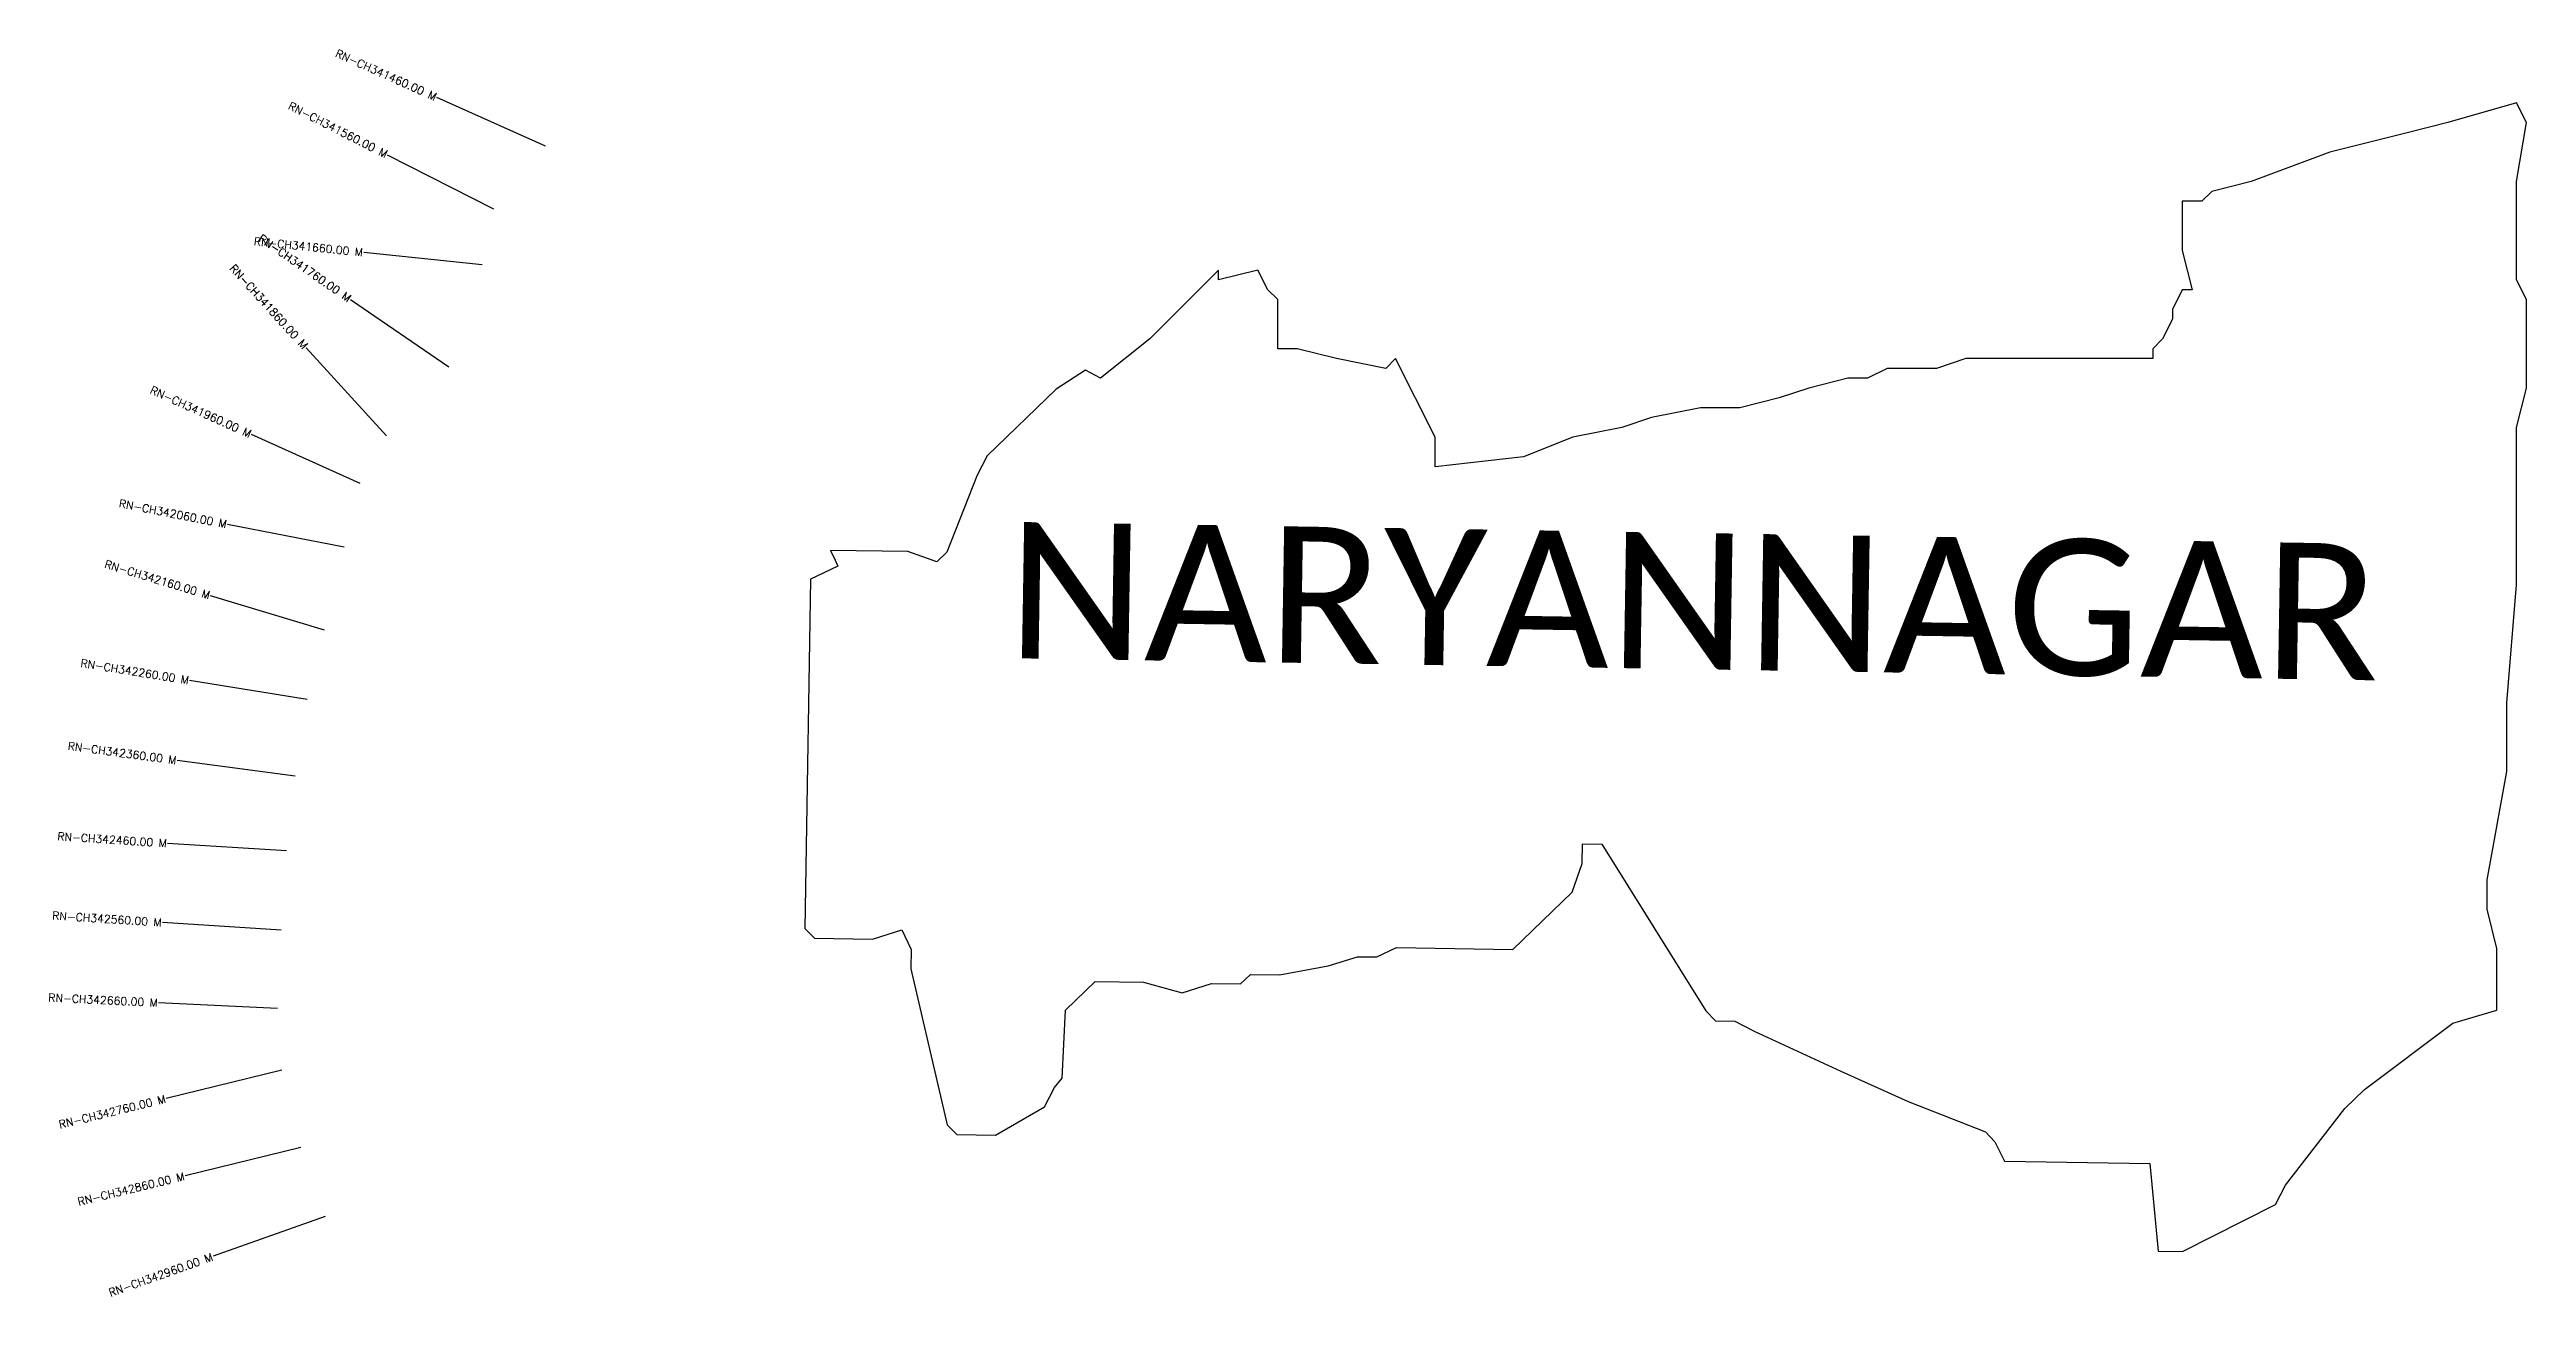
# Model space of a CAD drawing. Header units: metres. Extents: x 291001 to 294121, y 1986349 to 1987920.
import ezdxf
from ezdxf.enums import TextEntityAlignment as Align

# ---------------------------------------------------------------- set-up
doc = ezdxf.new("R2010")
doc.units = ezdxf.units.M
for name, color, linetype in [('CS', 134, 'Continuous'), ('CSMark', 6, 'Continuous'), ('VILLAGE BOUNDRY', 10, 'Continuous'), ('VILLAGE NAME', 250, 'Continuous')]:
    doc.layers.add(name, color=color, linetype=linetype)
doc.styles.get("Standard").update_dxf_attribs({"font": 'simplex.shx'})

msp = doc.modelspace()

# ---------------------------------------------------------------- linework, layer by layer
at = {"layer": 'CS'}
for p, q in [((291625.4, 1987798.4), (291488.5, 1987859.7)), ((291560.1, 1987719.2), (291426.4, 1987787.3)), ((291545.6, 1987649.2), (291396.4, 1987664.6)), ((291503.5, 1987520), (291379.9, 1987605.1)), ((291425, 1987433.5), (291324, 1987544.4)), ((291391.8, 1987373.6), (291255, 1987435.1)), ((291371.8, 1987293.4), (291224.6, 1987322.1)), ((291347, 1987188.7), (291203.5, 1987232.2)), ((291325.1, 1987101.6), (291177, 1987125.4)), ((291310.2, 1987004.7), (291161.5, 1987024.6)), ((291298.9, 1986910.6), (291149.2, 1986920.2)), ((291292.5, 1986810.8), (291142.8, 1986820.4)), ((291287.8, 1986712.2), (291138, 1986719.3)), ((291293.3, 1986634.3), (291147.6, 1986598.6)), ((291317, 1986537.1), (291171.3, 1986501.5)), ((291348, 1986450), (291206.6, 1986399.9))]:
    msp.add_line(p, q, dxfattribs=at)
at = {"layer": 'VILLAGE BOUNDRY'}
msp.add_lwpolyline([(294108.4, 1987283.2), (294108.4, 1987444.2), (294120.8, 1987493.8), (294120.8, 1987605.2), (294108.4, 1987630), (294108.4, 1987753.9), (294120.8, 1987828.2), (294108.4, 1987853), (294021.7, 1987828.2), (293972.2, 1987815.8), (293873.1, 1987791.1), (293774, 1987753.9), (293724.4, 1987741.5), (293712, 1987729.1), (293687.2, 1987729.1), (293687.2, 1987667.2), (293699.7, 1987617.6), (293687.2, 1987617.6), (293674.9, 1987592.9), (293674.9, 1987580.5), (293662.5, 1987555.7), (293650.1, 1987543.3), (293650.1, 1987530.9), (293414.7, 1987530.9), (293377.6, 1987518.5), (293315.6, 1987518.5), (293290.9, 1987506.1), (293266.1, 1987506.1), (293216.6, 1987493.8), (293179.4, 1987481.4), (293129.8, 1987469), (293080.3, 1987469), (293018.4, 1987456.6), (292981.2, 1987444.2), (292919.3, 1987431.8), (292857.3, 1987407), (292745.9, 1987394.7), (292745.9, 1987431.8), (292696.3, 1987530.9), (292683.9, 1987518.5), (292622, 1987530.9), (292572.4, 1987543.3), (292547.7, 1987543.3), (292547.7, 1987605.2), (292535.2, 1987617.6), (292522.9, 1987642.4), (292473.3, 1987630), (292473.3, 1987642.4), (292411.4, 1987580.5), (292386.6, 1987555.7), (292324.7, 1987506.1), (292305.8, 1987516.4), (292268.7, 1987492.5), (292181.8, 1987408.4), (292169.1, 1987384.1), (292130.9, 1987286.9), (292118.5, 1987274.9), (292082, 1987287.7), (291984.3, 1987289.3), (291990.2, 1987277), (291993.7, 1987269.6), (291959.2, 1987253.1), (291956.2, 1987069.7), (291955.8, 1987045.3), (291952.1, 1986813.1), (291964.1, 1986800.7), (292037.4, 1986799.5), (292074.3, 1986811.1), (292086.1, 1986786.5), (292085.7, 1986762), (292131.4, 1986565.7), (292143.4, 1986553.3), (292167.9, 1986552.9), (292192.3, 1986552.5), (292254, 1986588.2), (292266.6, 1986612.4), (292276.4, 1986624.5), (292280.4, 1986710), (292317.7, 1986746.1), (292378.8, 1986745.1), (292427.5, 1986732), (292464.3, 1986743.7), (292501, 1986743.1), (292513.4, 1986755.1), (292550.1, 1986754.5), (292611.4, 1986765.7), (292648.3, 1986777.4), (292672.7, 1986777), (292697.3, 1986788.8), (292819.5, 1986786.8), (292844, 1986786.4), (292918.5, 1986858.6), (292931.3, 1986895), (292931.7, 1986919.4), (292956.2, 1986919), (293087.2, 1986709.1), (293099.2, 1986696.7), (293123.7, 1986696.3), (293147.9, 1986683.7), (293257.1, 1986633), (293342.1, 1986595), (293439.2, 1986556.7), (293451.2, 1986544.3), (293463.1, 1986519.7), (293646.4, 1986516.7), (293656.8, 1986406.5), (293687.4, 1986406), (293804.5, 1986465.2), (293817.1, 1986489.4), (293892, 1986586), (293916.8, 1986610.1), (294028.2, 1986693.8), (294083.6, 1986710.2), (294083.6, 1986719.6), (294083.6, 1986775.3), (294083.6, 1986787.7), (294071.3, 1986837.3), (294071.3, 1986874.4), (294096.1, 1987010.7), (294096.1, 1987097.4), (294108.4, 1987246)], close=True, dxfattribs=at)

# ---------------------------------------------------------------- texts
at = {"layer": 'CSMark'}
for s, rotation, p in [('RN-CH341460.00 M', 335.8938, (291487.6, 1987860.1)), ('RN-CH341560.00 M', 333.006, (291425.5, 1987787.8)), ('RN-CH341660.00 M', 354.1282, (291395.4, 1987664.7)), ('RN-CH341760.00 M', 325.4353, (291379.1, 1987605.7)), ('RN-CH341860.00 M', 312.3228, (291323.3, 1987545.2)), ('RN-CH341960.00 M', 335.7748, (291254.1, 1987435.5)), ('RN-CH342060.00 M', 348.9364, (291223.7, 1987322.3)), ('RN-CH342160.00 M', 343.1445, (291202.5, 1987232.5)), ('RN-CH342260.00 M', 350.8503, (291176, 1987125.6)), ('RN-CH342360.00 M', 352.3722, (291160.5, 1987024.8)), ('RN-CH342460.00 M', 356.3227, (291148.3, 1986920.3)), ('RN-CH342560.00 M', 356.3227, (291141.8, 1986820.5)), ('RN-CH342660.00 M', 357.2722, (291137, 1986719.4)), ('RN-CH342760.00 M', 13.7571, (291146.6, 1986598.4)), ('RN-CH342860.00 M', 13.7571, (291170.4, 1986501.2)), ('RN-CH342960.00 M', 19.527, (291205.7, 1986399.6))]:
    msp.add_text(s, height=10, rotation=rotation, dxfattribs=at).set_placement(p, align=Align.MIDDLE_RIGHT)
at = {"layer": 'VILLAGE NAME', "insert": (292209, 1987325.3), "char_height": 171.752, "attachment_point": 1, "rotation": 359.0691}
msp.add_mtext_dynamic_manual_height_columns('{\\fCalibri|b0|i0|c0|p34;NARYANNAGAR}', width=2136.794, gutter_width=858.8, heights=[168.9], dxfattribs=at)

doc.saveas('drawing.dxf')
